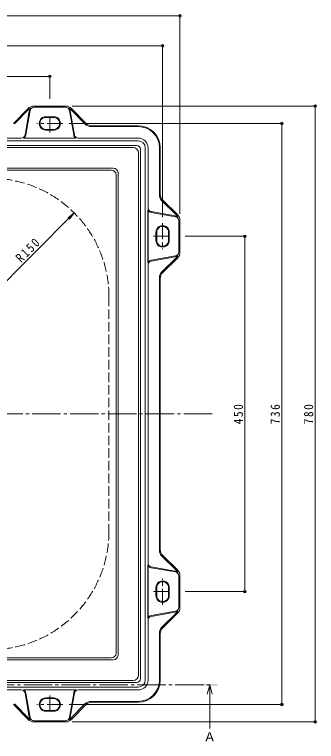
# Model space of a CAD drawing. Units: millimetres at full size, sheet at 1:4. Extents: x -989 to 1111, y -780 to 780.
# Drawn here: x -130 to 252, y -173 to 748 of the extents above; entities that cross this region are included whole.
import ezdxf
from ezdxf.enums import TextEntityAlignment as Align

# ---------------------------------------------------------------- set-up
doc = ezdxf.new("R2010")
doc.units = ezdxf.units.MM
doc.header["$LTSCALE"] = 4
doc.header["$PDMODE"] = 32
doc.header["$PDSIZE"] = 3.2
for name, pattern in [('CHAIN1', [8, 5, -1, 1, -1]), ('CHAIN2', [12, 9, -1, 1, -1]), ('DASHED3', [4, 3, -1])]:
    doc.linetypes.add(name, pattern=pattern)
for name, color, linetype, lineweight in [('A-0', 7, 'CHAIN2', 9), ('A-1', 2, 'Continuous', 9), ('A-2', 3, 'Continuous', 9), ('A-4', 7, 'Continuous', 9), ('A-5', 7, 'Continuous', 9)]:
    doc.layers.add(name, color=color, linetype=linetype, lineweight=lineweight)
doc.styles.add('ＭＳ ゴシック', font='')
doc.styles.get('ＭＳ ゴシック').set_extended_font_data('MS Gothic')

msp = doc.modelspace()

# ---------------------------------------------------------------- linework, layer by layer
at = {"layer": 'A-0'}
msp.add_line((120.245, 241.992), (-728.297, 241.992), dxfattribs=at)
at = {"layer": 'A-1'}
for p, q in [((-112.913, 628.989), (-131.521, 609.993)), ((-112.331, 627.439), (-130.106, 609.293)), ((-111.409, 626.076), (-116.737, 595.629)), ((-110.345, 626.353), (-115.752, 595.457)), ((-105.769, 631.991), (-65.154, 631.991)), ((-105.42, 630.491), (-65.503, 630.491)), ((-60.577, 626.353), (-55.171, 595.457)), ((-58.592, 627.439), (-40.817, 609.293)), ((-58.01, 628.989), (-39.403, 609.993)), ((-80.462, 618.491), (-90.461, 618.491)), ((-80.462, 617.491), (-90.461, 617.491)), ((-59.505, 626.025), (-54.186, 595.629)), ((-80.462, 602.491), (-90.461, 602.491)), ((-80.462, 601.491), (-90.461, 601.491)), ((26.538, 605.991), (-32.959, 605.991)), ((-32.259, 606.991), (26.538, 606.991)), ((-121.662, 591.491), (-499.261, 591.491)), ((-52.358, 591.353), (-118.565, 591.353)), ((-49.261, 591.491), (26.538, 591.491)), ((-647.461, 587.991), (26.538, 587.991)), ((-645.461, 581.991), (24.538, 581.991)), ((29.538, 241.992), (29.538, 576.991)), ((29.538, 576.99), (29.538, 241.992)), ((35.538, 578.991), (35.538, 241.992)), ((39.038, 578.991), (39.038, 241.992)), ((53.538, 578.991), (53.538, 519.495)), ((54.538, 578.991), (54.538, 520.194)), ((74.986, 493.861), (56.84, 511.637)), ((76.535, 494.443), (57.54, 513.051)), ((38.899, 500.095), (38.899, 433.888)), ((73.9, 491.876), (43.004, 497.283)), ((73.572, 492.948), (43.176, 498.268)), ((78.038, 447.033), (78.038, 486.951)), ((79.538, 446.684), (79.538, 487.3)), ((49.038, 471.992), (49.038, 461.992)), ((50.038, 471.992), (50.038, 461.992)), ((65.038, 471.992), (65.038, 461.992)), ((66.038, 471.992), (66.038, 461.992)), ((73.9, 442.108), (43.004, 436.701)), ((73.622, 441.044), (43.176, 435.716)), ((74.986, 440.122), (56.84, 422.347)), ((76.535, 439.541), (57.54, 420.933)), ((53.538, 414.489), (53.538, 241.992)), ((54.538, 413.789), (54.538, 241.992)), ((29.538, 241.992), (29.538, -93.008)), ((29.538, -93.007), (29.538, 241.992)), ((35.538, -95.008), (35.538, 241.992)), ((39.038, -95.008), (39.038, 241.992)), ((53.538, 69.494), (53.538, 241.992)), ((54.538, 70.194), (54.538, 241.992)), ((74.986, 43.861), (56.84, 61.636)), ((76.535, 44.443), (57.54, 63.051)), ((38.899, -16.112), (38.899, 50.095)), ((73.9, 41.876), (43.004, 47.282)), ((73.622, 42.939), (43.176, 48.267)), ((78.038, 36.95), (78.038, -2.967)), ((79.538, 37.299), (79.538, -3.316)), ((49.038, 11.992), (49.038, 21.991)), ((50.038, 11.992), (50.038, 21.991)), ((65.038, 11.992), (65.038, 21.991)), ((66.038, 11.992), (66.038, 21.991)), ((73.9, -7.892), (43.004, -13.299)), ((73.572, -8.965), (43.176, -14.284)), ((74.986, -9.878), (56.84, -27.653)), ((76.535, -10.46), (57.54, -29.067)), ((53.538, -95.008), (53.538, -35.511)), ((54.538, -95.008), (54.538, -36.211)), ((-645.461, -98.008), (24.538, -98.008)), ((-647.461, -104.008), (26.538, -104.008)), ((-121.662, -107.508), (-499.261, -107.508)), ((-52.358, -107.369), (-118.565, -107.369)), ((-49.261, -107.508), (26.538, -107.508)), ((-111.409, -142.092), (-116.737, -111.646)), ((-110.345, -142.37), (-115.752, -111.473)), ((-80.462, -117.508), (-90.461, -117.508)), ((-80.462, -118.508), (-90.461, -118.508)), ((-60.577, -142.37), (-55.171, -111.473)), ((-59.505, -142.042), (-54.186, -111.646)), ((-112.913, -145.005), (-131.521, -126.01)), ((-112.331, -143.456), (-130.106, -125.31)), ((-58.592, -143.456), (-40.817, -125.31)), ((-58.01, -145.005), (-39.403, -126.01)), ((26.538, -122.008), (-32.959, -122.008)), ((-32.259, -123.008), (26.538, -123.008)), ((-80.462, -133.508), (-90.461, -133.508)), ((-80.462, -134.508), (-90.461, -134.508)), ((-105.42, -146.508), (-65.503, -146.508)), ((-105.769, -148.007), (-65.154, -148.007))]:
    msp.add_line(p, q, dxfattribs=at)
at = {"layer": 'A-1', "linetype": 'CHAIN1'}
for p, q in [((-85.462, 598.348), (-85.462, 621.194)), ((-68.912, 609.991), (-101.918, 609.991)), ((57.538, 483.541), (57.538, 450.536)), ((45.895, 466.992), (68.741, 466.992)), ((57.538, 0.442), (57.538, 33.448)), ((45.895, 16.992), (68.741, 16.992)), ((-85.462, -114.365), (-85.462, -137.211)), ((-68.912, -126.008), (-101.918, -126.008))]:
    msp.add_line(p, q, dxfattribs=at)
at = {"layer": 'A-1', "linetype": 'DASHED3'}
msp.add_line((-10.462, 390.491), (-10.462, 93.492), dxfattribs=at)
at = {"layer": 'A-1'}
for centre, radius, start, end in [((-105.769, 621.991), 10, 90, 135.59043), ((-106.259, 621.491), 8.5, 114.1577, 135.59065), ((-105.508, 624.991), 6, 134.82484, 170.07375), ((-105.42, 625.491), 5, 90, 170.07377), ((-65.503, 625.491), 5, 9.92582, 90), ((-65.154, 621.991), 10, 44.4091, 90), ((-65.415, 624.991), 6, 9.92624, 45.17514), ((-64.664, 621.491), 8.5, 44.40933, 65.84229), ((-90.462, 609.991), 8.5, 89.99887, 270.00111), ((-90.462, 609.991), 7.5, 89.99879, 270.00119), ((-80.462, 609.991), 8.5, 269.99998, 90), ((-80.462, 609.991), 7.5, 269.99998, 90), ((-32.959, 616.991), 11, 224.40933, 270), ((-32.259, 616.991), 10, 224.40933, 270), ((26.538, 578.991), 28, 0, 90), ((26.538, 578.991), 27, 0, 90), ((-121.662, 596.491), 5, 270, 350.07375), ((-121.662, 596.491), 6, 301.08128, 350.07375), ((-49.261, 596.491), 6, 189.92624, 238.9187), ((-49.261, 596.491), 5, 189.92624, 270), ((26.538, 578.991), 12.5, 0, 90), ((24.538, 576.991), 5, 0, 90), ((24.538, 576.991), 5, 0, 90), ((24.538, 576.99), 5, 0, 90), ((26.538, 578.991), 9, 0, 90), ((64.538, 519.495), 11, 180, 225.59067), ((64.538, 520.194), 10, 180, 225.59067), ((44.038, 503.193), 6, 211.0813, 260.07376), ((44.038, 503.193), 5, 180, 260.07376), ((72.538, 487.038), 6, 44.82486, 80.07376), ((73.038, 486.951), 5, 0, 80.07418), ((69.038, 487.789), 8.5, 24.15771, 45.59067), ((69.538, 487.3), 10, 0, 45.5909), ((57.538, 471.992), 8.5, 0, 180.00002), ((57.538, 471.992), 7.5, 0, 180.00002), ((57.538, 461.992), 8.5, 179.99889, 0.00113), ((57.538, 461.992), 7.5, 179.99881, 0.00121), ((72.538, 446.945), 6, 279.92625, 315.17516), ((73.038, 447.033), 5, 279.92623, 0), ((69.038, 446.195), 8.5, 314.40935, 335.8423), ((69.538, 446.684), 10, 314.40957, 0), ((44.038, 430.791), 6, 99.92625, 148.91872), ((44.038, 430.791), 5, 99.92625, 180), ((64.538, 414.489), 11, 134.40935, 180), ((64.538, 413.789), 10, 134.40935, 180), ((64.538, 69.494), 11, 180, 225.59065), ((64.538, 70.194), 10, 180, 225.59065), ((44.038, 53.193), 6, 211.08128, 260.07375), ((44.038, 53.193), 5, 180, 260.07375), ((72.538, 37.038), 6, 44.82484, 80.07375), ((73.038, 36.95), 5, 360, 80.07377), ((69.038, 37.789), 8.5, 24.1577, 45.59065), ((69.538, 37.299), 10, 360, 45.59043), ((57.538, 21.992), 8.5, 359.99887, 180.00111), ((57.538, 21.992), 7.5, 359.99879, 180.00119), ((57.538, 11.992), 8.5, 179.99998, 360), ((57.538, 11.992), 7.5, 179.99998, 0), ((72.538, -3.055), 6, 279.92624, 315.17514), ((73.038, -2.967), 5, 279.92582, 360), ((69.038, -3.806), 8.5, 314.40933, 335.84229), ((69.538, -3.316), 10, 314.4091, 360), ((44.038, -19.209), 6, 99.92624, 148.9187), ((44.038, -19.209), 5, 99.92624, 180), ((64.538, -35.511), 11, 134.40933, 180), ((64.538, -36.211), 10, 134.40933, 180), ((24.538, -93.007), 5, 270, 0), ((24.538, -93.008), 5, 270, 0), ((24.538, -93.008), 5, 270, 0), ((26.538, -95.008), 12.5, 270, 0), ((26.538, -95.008), 27, 270, 0), ((26.538, -95.008), 28, 270, 0), ((26.538, -95.008), 9, 270, 0), ((-121.662, -112.508), 5, 9.92625, 90), ((-121.662, -112.508), 6, 9.92625, 58.91872), ((-49.261, -112.508), 6, 121.0813, 170.07376), ((-49.261, -112.508), 5, 90, 170.07376), ((-90.462, -126.008), 8.5, 89.99889, 270.00113), ((-90.462, -126.008), 7.5, 89.99881, 270.00121), ((-80.462, -126.008), 8.5, 270, 90.00002), ((-80.462, -126.008), 7.5, 270, 90.00002), ((-32.959, -133.008), 11, 90, 135.59067), ((-32.259, -133.008), 10, 90, 135.59067), ((-105.769, -138.007), 10, 224.40957, 270), ((-106.259, -137.508), 8.5, 224.40935, 245.8423), ((-105.508, -141.008), 6, 189.92625, 225.17516), ((-105.42, -141.508), 5, 189.92623, 270), ((-65.503, -141.508), 5, 270, 350.07418), ((-65.154, -138.007), 10, 270, 315.5909), ((-65.415, -141.008), 6, 314.82486, 350.07376), ((-64.664, -137.508), 8.5, 294.15771, 315.59067)]:
    msp.add_arc(centre, radius, start, end, dxfattribs=at)
at = {"layer": 'A-1', "linetype": 'DASHED3'}
for centre, start, end in [((-160.462, 390.491), 0, 90), ((-160.462, 93.492), 270, 0)]:
    msp.add_arc(centre, 150, start, end, dxfattribs=at)
at = {"layer": 'A-2'}
for p, q in [((-310.462, 579.492), (20.038, 579.492)), ((27.038, 241.992), (27.038, 572.492)), ((-4.962, 553.491), (-310.462, 553.493)), ((-7.478, 550.975), (-310.462, 550.976)), ((-1.478, 544.975), (-1.478, 241.992)), ((1.038, 547.491), (1.038, 241.992)), ((-1.478, -60.992), (-1.478, 241.992)), ((1.038, -63.508), (1.038, 241.992)), ((27.038, 241.992), (27.038, -88.508)), ((-7.478, -66.992), (-310.462, -66.993)), ((-4.962, -69.508), (-310.462, -69.509)), ((-310.462, -95.508), (20.038, -95.508))]:
    msp.add_line(p, q, dxfattribs=at)
for centre, radius, start, end in [((20.038, 572.492), 7, 0, 90), ((-4.962, 547.491), 6, 360, 89.9998), ((-7.478, 544.975), 6, 0, 89.9998), ((-7.478, -60.992), 6, 270.0002, 0), ((-4.962, -63.508), 6, 270.0002, 0), ((20.038, -88.508), 7, 270, 0)]:
    msp.add_arc(centre, radius, start, end, dxfattribs=at)
at = {"layer": 'A-4'}
for p, q in [((-700.461, 746.292), (79.538, 746.292)), ((79.538, 747.492), (79.538, 495.3)), ((57.538, 709.512), (57.538, 491.448)), ((-678.462, 708.312), (57.538, 708.312)), ((-535.462, 669.543), (-85.462, 669.543)), ((-85.462, 670.743), (-85.462, 640.926)), ((252.078, 631.991), (-57.154, 631.991)), ((250.878, 631.991), (250.878, -148.007)), ((209.798, 609.991), (-60.912, 609.991)), ((208.598, -126.008), (208.598, 609.991)), ((-54.396, 496.557), (-62.33, 490.469)), ((162.987, 466.992), (86.263, 466.992)), ((161.787, 466.992), (161.787, 16.992)), ((162.987, 16.992), (86.263, 16.992)), ((209.798, -126.008), (-60.912, -126.008)), ((252.078, -148.007), (-57.154, -148.007))]:
    msp.add_line(p, q, dxfattribs=at)
msp.add_lwpolyline([(-160.462, 390.491), (-54.396, 496.557), (-60.484, 488.623)], dxfattribs=at)
for p in [(79.538, 746.292), (57.538, 708.312), (-85.462, 669.543), (250.878, 631.991), (208.598, 609.991), (161.787, 466.992), (161.787, 16.992), (208.598, -126.008), (250.878, -148.007)]:
    msp.add_point(p, dxfattribs=at)
at = {"layer": 'A-5', "color": 4, "linetype": 'CHAIN2'}
msp.add_line((-310.462, -101.008), (117.205, -101.008), dxfattribs=at)
at = {"layer": 'A-5', "color": 4}
for q in [(114.005, -113.008), (120.405, -113.008), (117.205, -156.276)]:
    msp.add_line((117.205, -101.008), q, dxfattribs=at)
msp.add_solid([(127.205, -102.008), (107.205, -102.008), (127.205, -100.008), (107.205, -100.008)], dxfattribs=at)

# ---------------------------------------------------------------- texts
at = {"layer": 'A-4', "color": 2, "char_height": 11.73, "attachment_point": 7, "style": 'ＭＳ ゴシック'}
for s, insert, rotation in [('\\T1.28;\\W0.9;R150', (-121.501, 432.847), 45), ('\\T1.27;\\W0.9;450', (159.387, 228.992), 90), ('\\T1.27;\\W0.9;736', (206.198, 228.992), 90), ('\\T1.27;\\W0.9;780', (248.478, 228.992), 90)]:
    msp.add_mtext(s, dxfattribs=dict(at, insert=insert, rotation=rotation))
at = {"layer": 'A-5', "color": 2, "style": 'ＭＳ ゴシック'}
msp.add_text('Ａ', height=11.73, dxfattribs=at).set_placement((109.205, -176.276), align=Align.BOTTOM_LEFT)

doc.saveas('drawing.dxf')
